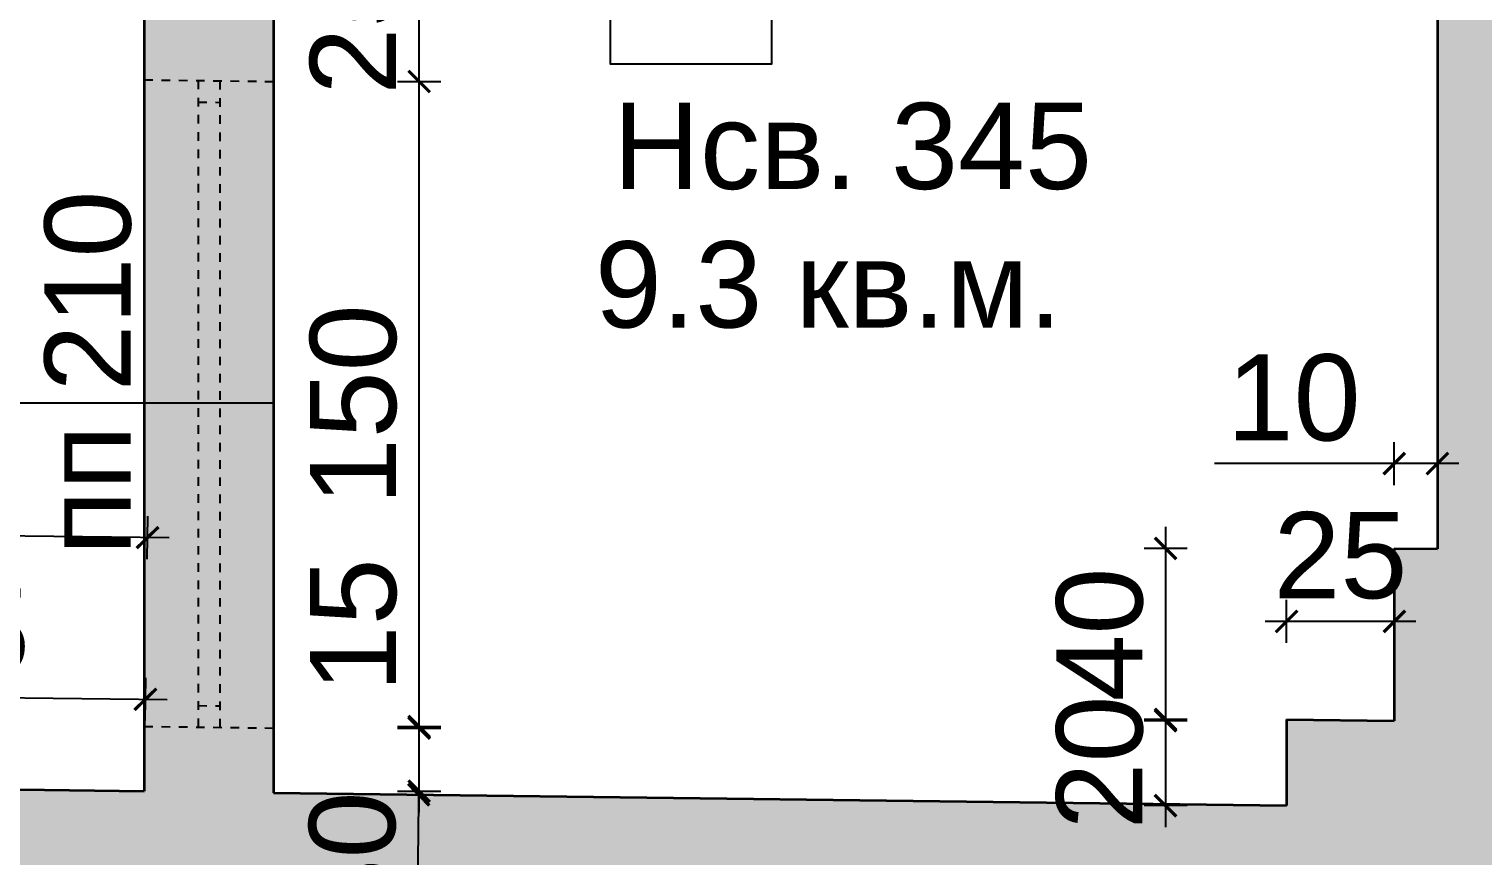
# Model space of a CAD drawing. Header units: inches. Extents: x -72385 to 39588, y -6525 to 66685.
# Drawn here: x -46896.6 to -46559.3, y 30455.5 to 30647.4 of the extents above; entities that cross this region are included whole.
import ezdxf

# ---------------------------------------------------------------- set-up
doc = ezdxf.new("R2010")
doc.units = ezdxf.units.IN
doc.header["$MEASUREMENT"] = 0
doc.linetypes.add('Hidden', pattern=[0.4, 0.2, -0.2])
for name, color, linetype, lineweight in [('Надписи Hсв', 252, 'Continuous', 25), ('Надписи коти вътрешни', 252, 'Continuous', 25), ('Надписи номера на пом.', 252, 'Continuous', 25), ('Надписи площ', 252, 'Continuous', 25), ('Надписи прозорци', 252, 'Continuous', 25), ('Пунктир', 253, 'Hidden', 25), ('Разрезни линии', 7, 'Continuous', 35), ('Щрих стени', 254, 'Continuous', 25)]:
    doc.layers.add(name, color=color, linetype=linetype, lineweight=lineweight)
doc.styles.add('Arial Regular', font='arial.ttf')
doc.styles.get("Standard").update_dxf_attribs({"font": 'arial.ttf'})
doc.dimstyles.new('Annotative', dxfattribs={"dimscale": 0, "dimtxt": 20, "dimasz": 5, "dimexe": 5, "dimexo": 5, "dimgap": 5, "dimtad": 1, "dimdec": 0, "dimzin": 0, "dimdsep": 46, "dimtxsty": 'Standard', "dimblk": 'ARCHTICK', "dimcen": 5, "dimdle": 5, "dimadec": 0, "dimazin": 0, "dimtfac": 1, "dimtdec": 0, "dimtofl": 0, "dimtmove": 0, "dimatfit": 3, "dimldrblk": 'ARCHTICK', "dimfxl": 5, "dimfxlon": 1, "dimtolj": 1, "dimtzin": 0, "dimarcsym": 1})

# ---------------------------------------------------------------- blocks, each defined once
blk = doc.blocks.new('_ArchTick')
at = {"color": 0, "linetype": 'ByBlock', "const_width": 0.15}
blk.add_lwpolyline([(-0.5, -0.5), (0.5, 0.5)], dxfattribs=at)
blk = doc.blocks.new('*D234')
at = {"layer": 'Defpoints', "color": 0, "ltscale": 50, "transparency": 16777216}
for p in [(-46869.57, 30491.89), (-46954.84, 30471.67), (-46869.84, 30470.59)]:
    blk.add_point(p, dxfattribs=at)
at = {"layer": 'Надписи коти вътрешни', "color": 0, "lineweight": -2, "ltscale": 50, "transparency": 16777216}
for p, q in [((-46954.63, 30487.97), (-46954.5, 30497.97)), ((-46869.63, 30486.89), (-46869.5, 30496.89)), ((-46959.57, 30493.03), (-46864.57, 30491.82))]:
    blk.add_line(p, q, dxfattribs=at)
at = {"layer": 'Надписи коти вътрешни', "color": 0, "lineweight": -2, "ltscale": 50, "transparency": 16777216, "xscale": 5, "yscale": 5, "zscale": 5}
for p, rotation in [((-46954.57, 30492.97), 179.2706286525487), ((-46869.57, 30491.89), 359.2706286525487)]:
    blk.add_blockref('_ArchTick', p, dxfattribs=dict(at, rotation=rotation))
at = {"layer": 'Надписи коти вътрешни', "color": 0, "ltscale": 50, "transparency": 16777216, "insert": (-46911.87, 30507.64), "char_height": 20, "attachment_point": 5, "rotation": 359.2706}
blk.add_mtext('\\A1;85', dxfattribs=at)
blk = doc.blocks.new('*D7181')
at = {"layer": 'Defpoints', "color": 0, "ltscale": 50, "transparency": 16777216}
for p in [(-46869.84, 30485.59), (-46806.08, 30485.59), (-46869.84, 30470.59)]:
    blk.add_point(p, dxfattribs=at)
at = {"layer": 'Надписи коти вътрешни', "color": 0, "lineweight": -2, "ltscale": 50, "transparency": 16777216}
for p, q in [((-46806.08, 30485.59), (-46806.08, 30527.51)), ((-46811.08, 30485.59), (-46801.08, 30485.59)), ((-46806.08, 30465.59), (-46806.08, 30485.59)), ((-46811.08, 30470.59), (-46801.08, 30470.59))]:
    blk.add_line(p, q, dxfattribs=at)
at = {"layer": 'Надписи коти вътрешни', "color": 0, "lineweight": -2, "ltscale": 50, "transparency": 16777216, "xscale": 5, "yscale": 5, "zscale": 5}
for p, rotation in [((-46806.08, 30485.59), 90), ((-46806.08, 30470.59), 270)]:
    blk.add_blockref('_ArchTick', p, dxfattribs=dict(at, rotation=rotation))
at = {"layer": 'Надписи коти вътрешни', "color": 0, "ltscale": 50, "transparency": 16777216, "insert": (-46821.29, 30509.05), "char_height": 20, "attachment_point": 5, "rotation": 90}
blk.add_mtext('\\A1;15', dxfattribs=at)
blk = doc.blocks.new('*D235')
at = {"layer": 'Defpoints', "color": 0, "ltscale": 50, "transparency": 16777216}
for p in [(-46839.84, 30635.22), (-46806.08, 30635.22), (-46839.84, 30485.21)]:
    blk.add_point(p, dxfattribs=at)
at = {"layer": 'Надписи коти вътрешни', "color": 0, "lineweight": -2, "ltscale": 50, "transparency": 16777216}
for p, q in [((-46806.08, 30480.21), (-46806.08, 30640.22)), ((-46811.08, 30635.22), (-46801.08, 30635.22)), ((-46811.08, 30485.21), (-46801.08, 30485.21))]:
    blk.add_line(p, q, dxfattribs=at)
at = {"layer": 'Надписи коти вътрешни', "color": 0, "lineweight": -2, "ltscale": 50, "transparency": 16777216, "xscale": 5, "yscale": 5, "zscale": 5}
for p, rotation in [((-46806.08, 30635.22), 90), ((-46806.08, 30485.21), 270)]:
    blk.add_blockref('_ArchTick', p, dxfattribs=dict(at, rotation=rotation))
at = {"layer": 'Надписи коти вътрешни', "color": 0, "ltscale": 50, "transparency": 16777216, "insert": (-46821.29, 30560.22), "char_height": 20, "attachment_point": 5, "rotation": 90}
blk.add_mtext('\\A1;150', dxfattribs=at)
blk = doc.blocks.new('*D3957')
at = {"layer": 'Defpoints', "color": 0, "ltscale": 50, "transparency": 16777216}
for p in [(-46839.84, 30660.23), (-46806.08, 30660.23), (-46839.84, 30635.22)]:
    blk.add_point(p, dxfattribs=at)
at = {"layer": 'Надписи коти вътрешни', "color": 0, "lineweight": -2, "ltscale": 50, "transparency": 16777216}
for p, q in [((-46806.08, 30630.22), (-46806.08, 30665.23)), ((-46811.08, 30660.23), (-46801.08, 30660.23)), ((-46811.08, 30635.22), (-46801.08, 30635.22))]:
    blk.add_line(p, q, dxfattribs=at)
at = {"layer": 'Надписи коти вътрешни', "color": 0, "lineweight": -2, "ltscale": 50, "transparency": 16777216, "xscale": 5, "yscale": 5, "zscale": 5}
for p, rotation in [((-46806.08, 30660.23), 90), ((-46806.08, 30635.22), 270)]:
    blk.add_blockref('_ArchTick', p, dxfattribs=dict(at, rotation=rotation))
at = {"layer": 'Надписи коти вътрешни', "color": 0, "ltscale": 50, "transparency": 16777216, "insert": (-46821.29, 30647.72), "char_height": 20, "attachment_point": 5, "rotation": 90}
blk.add_mtext('\\A1;25', dxfattribs=at)
blk = doc.blocks.new('*D4296')
at = {"layer": 'Defpoints', "color": 0, "ltscale": 50, "transparency": 16777216}
for p in [(-47139.09, 30532.84), (-47139.84, 30474.03), (-46869.84, 30470.59)]:
    blk.add_point(p, dxfattribs=at)
at = {"layer": 'Надписи коти вътрешни', "color": 0, "lineweight": -2, "ltscale": 50, "transparency": 16777216}
for p, q in [((-47139.15, 30527.84), (-47139.03, 30537.84)), ((-46864.09, 30529.34), (-47144.09, 30532.9)), ((-46869.15, 30524.4), (-46869.03, 30534.4))]:
    blk.add_line(p, q, dxfattribs=at)
at = {"layer": 'Надписи коти вътрешни', "color": 0, "lineweight": -2, "ltscale": 50, "transparency": 16777216, "xscale": 5, "yscale": 5, "zscale": 5}
for p, rotation in [((-47139.09, 30532.84), 179.2706286525471), ((-46869.09, 30529.4), 359.2706286525471)]:
    blk.add_blockref('_ArchTick', p, dxfattribs=dict(at, rotation=rotation))
at = {"layer": 'Надписи коти вътрешни', "color": 0, "ltscale": 50, "transparency": 16777216, "insert": (-47003.9, 30546.33), "char_height": 20, "attachment_point": 5, "rotation": 359.2706}
blk.add_mtext('\\A1;270', dxfattribs=at)
blk = doc.blocks.new('*D4299')
at = {"layer": 'Defpoints', "color": 0, "ltscale": 50, "transparency": 16777216}
for p in [(-46579.84, 30546.58), (-46579.84, 30526.9), (-46569.84, 30526.78)]:
    blk.add_point(p, dxfattribs=at)
at = {"layer": 'Надписи коти вътрешни', "color": 0, "lineweight": -2, "ltscale": 50, "transparency": 16777216}
for p, q in [((-46579.84, 30541.58), (-46579.84, 30551.58)), ((-46569.84, 30541.58), (-46569.84, 30551.58)), ((-46579.84, 30546.58), (-46621.54, 30546.58)), ((-46564.84, 30546.58), (-46579.84, 30546.58))]:
    blk.add_line(p, q, dxfattribs=at)
at = {"layer": 'Надписи коти вътрешни', "color": 0, "lineweight": -2, "ltscale": 50, "transparency": 16777216, "xscale": 5, "yscale": 5, "zscale": 5, "rotation": 180}
blk.add_blockref('_ArchTick', (-46579.84, 30546.58), dxfattribs=at)
at = {"layer": 'Надписи коти вътрешни', "color": 0, "lineweight": -2, "ltscale": 50, "transparency": 16777216, "xscale": 5, "yscale": 5, "zscale": 5}
blk.add_blockref('_ArchTick', (-46569.84, 30546.58), dxfattribs=at)
at = {"layer": 'Надписи коти вътрешни', "color": 0, "ltscale": 50, "transparency": 16777216, "insert": (-46603.19, 30561.79), "char_height": 20, "attachment_point": 5}
blk.add_mtext('\\A1;10', dxfattribs=at)
blk = doc.blocks.new('*D4300')
at = {"layer": 'Defpoints', "color": 0, "ltscale": 50, "transparency": 16777216}
for p in [(-46579.84, 30526.9), (-46632.91, 30486.9), (-46579.84, 30486.9)]:
    blk.add_point(p, dxfattribs=at)
at = {"layer": 'Надписи коти вътрешни', "color": 0, "lineweight": -2, "ltscale": 50, "transparency": 16777216}
for p, q in [((-46632.91, 30531.9), (-46632.91, 30481.9)), ((-46627.91, 30526.9), (-46637.91, 30526.9)), ((-46627.91, 30486.9), (-46637.91, 30486.9))]:
    blk.add_line(p, q, dxfattribs=at)
at = {"layer": 'Надписи коти вътрешни', "color": 0, "lineweight": -2, "ltscale": 50, "transparency": 16777216, "xscale": 5, "yscale": 5, "zscale": 5}
for p, rotation in [((-46632.91, 30526.9), 90), ((-46632.91, 30486.9), 270)]:
    blk.add_blockref('_ArchTick', p, dxfattribs=dict(at, rotation=rotation))
at = {"layer": 'Надписи коти вътрешни', "color": 0, "ltscale": 50, "transparency": 16777216, "insert": (-46648.13, 30506.9), "char_height": 20, "attachment_point": 5, "rotation": 90}
blk.add_mtext('\\A1;40', dxfattribs=at)
blk = doc.blocks.new('*D4301')
at = {"layer": 'Defpoints', "color": 0, "ltscale": 50, "transparency": 16777216}
for p in [(-46604.84, 30487.22), (-46632.91, 30467.22), (-46604.84, 30467.22)]:
    blk.add_point(p, dxfattribs=at)
at = {"layer": 'Надписи коти вътрешни', "color": 0, "lineweight": -2, "ltscale": 50, "transparency": 16777216}
for p, q in [((-46632.91, 30492.22), (-46632.91, 30462.22)), ((-46627.91, 30487.22), (-46637.91, 30487.22)), ((-46627.91, 30467.22), (-46637.91, 30467.22))]:
    blk.add_line(p, q, dxfattribs=at)
at = {"layer": 'Надписи коти вътрешни', "color": 0, "lineweight": -2, "ltscale": 50, "transparency": 16777216, "xscale": 5, "yscale": 5, "zscale": 5}
for p, rotation in [((-46632.91, 30487.22), 90), ((-46632.91, 30467.22), 270)]:
    blk.add_blockref('_ArchTick', p, dxfattribs=dict(at, rotation=rotation))
at = {"layer": 'Надписи коти вътрешни', "color": 0, "ltscale": 50, "transparency": 16777216, "insert": (-46648.13, 30477.22), "char_height": 20, "attachment_point": 5, "rotation": 90}
blk.add_mtext('\\A1;20', dxfattribs=at)
blk = doc.blocks.new('*D261')
at = {"layer": 'Defpoints', "color": 0, "ltscale": 50, "transparency": 16777216}
for p in [(-46604.84, 30509.96), (-46604.84, 30486.91), (-46579.84, 30486.9)]:
    blk.add_point(p, dxfattribs=at)
at = {"layer": 'Надписи коти вътрешни', "color": 0, "lineweight": -2, "ltscale": 50, "transparency": 16777216}
for p, q in [((-46604.84, 30504.96), (-46604.84, 30514.96)), ((-46579.84, 30504.96), (-46579.84, 30514.96)), ((-46574.84, 30509.96), (-46609.84, 30509.96))]:
    blk.add_line(p, q, dxfattribs=at)
at = {"layer": 'Надписи коти вътрешни', "color": 0, "lineweight": -2, "ltscale": 50, "transparency": 16777216, "xscale": 5, "yscale": 5, "zscale": 5, "rotation": 180}
blk.add_blockref('_ArchTick', (-46604.84, 30509.96), dxfattribs=at)
at = {"layer": 'Надписи коти вътрешни', "color": 0, "lineweight": -2, "ltscale": 50, "transparency": 16777216, "xscale": 5, "yscale": 5, "zscale": 5}
blk.add_blockref('_ArchTick', (-46579.84, 30509.96), dxfattribs=at)
at = {"layer": 'Надписи коти вътрешни', "color": 0, "ltscale": 50, "transparency": 16777216, "insert": (-46592.34, 30525.18), "char_height": 20, "attachment_point": 5}
blk.add_mtext('\\A1;25', dxfattribs=at)
blk = doc.blocks.new('*D7180')
at = {"layer": 'Defpoints', "color": 0, "ltscale": 10, "transparency": 16777216}
for p in [(-46839.84, 30470.21), (-46840.22, 30440.21), (-46806.56, 30439.78)]:
    blk.add_point(p, dxfattribs=at)
at = {"layer": 'Надписи коти вътрешни', "color": 0, "lineweight": -2, "ltscale": 10, "transparency": 16777216}
for p, q in [((-46806.12, 30474.78), (-46806.63, 30434.78)), ((-46811.18, 30469.84), (-46801.18, 30469.72)), ((-46811.56, 30439.85), (-46801.56, 30439.72))]:
    blk.add_line(p, q, dxfattribs=at)
at = {"layer": 'Надписи коти вътрешни', "color": 0, "lineweight": -2, "ltscale": 10, "transparency": 16777216, "xscale": 5, "yscale": 5, "zscale": 5}
for p, rotation in [((-46806.18, 30469.78), 89.27062865256329), ((-46806.56, 30439.78), 269.2706286525633)]:
    blk.add_blockref('_ArchTick', p, dxfattribs=dict(at, rotation=rotation))
at = {"layer": 'Надписи коти вътрешни', "color": 0, "ltscale": 10, "transparency": 16777216, "insert": (-46821.59, 30454.98), "char_height": 20, "attachment_point": 5, "rotation": 89.2706}
blk.add_mtext('\\A1;30', dxfattribs=at)

msp = doc.modelspace()

# ---------------------------------------------------------------- hatches: boundary and pattern name
at = {"layer": 'Щрих стени', "ltscale": 10}
h = msp.add_hatch(color=256, dxfattribs=at)
h.dxf.hatch_style = 1
h.paths.add_polyline_path([(-48629.84, 29910.45), (-48741.97, 29911.88), (-48742.35, 29881.88), (-48630.22, 29880.45)])
h.paths.add_polyline_path([(-48351.96, 29906.91), (-48469.84, 29908.41), (-48470.22, 29878.41), (-48417.34, 29877.74), (-48417.34, 29812.74), (-48399.84, 29812.51), (-48399.84, 29307.47), (-48402.34, 29307.51), (-48402.34, 29277.5), (-48434.84, 29277.92), (-48435.28, 29242.92), (-48335.28, 29241.65), (-48334.84, 29276.64), (-48367.34, 29277.06), (-48367.34, 29307.06), (-48369.84, 29307.09), (-48369.84, 29812.13), (-48352.34, 29811.91), (-48352.34, 29876.91)])
h.paths.add_polyline_path([(-48634.84, 29280.46), (-48734.84, 29281.74), (-48735.28, 29246.74), (-48635.28, 29245.47)])
h.paths.add_polyline_path([(-48034.84, 29272.82), (-48134.84, 29274.1), (-48135.28, 29239.1), (-48035.28, 29237.83)])
h.paths.add_polyline_path([(-47734.84, 29269.01), (-47767.34, 29269.42), (-47767.34, 29299.42), (-47769.84, 29299.45), (-47769.84, 29804.49), (-47752.34, 29804.27), (-47752.34, 29869.28), (-47751.96, 29899.27), (-47869.84, 29900.77), (-47870.22, 29870.78), (-47817.34, 29870.1), (-47817.34, 29805.1), (-47799.84, 29804.88), (-47799.84, 29299.84), (-47802.34, 29299.87), (-47802.34, 29269.86), (-47834.84, 29270.28), (-47835.28, 29235.28), (-47735.28, 29234.01)])
h.paths.add_polyline_path([(-48029.84, 29902.81), (-48141.97, 29904.24), (-48142.35, 29874.24), (-48030.22, 29872.81)])
h.paths.add_polyline_path([(-47409.84, 29894.92), (-47541.97, 29896.6), (-47542.35, 29866.6), (-47410.22, 29864.92)])
h.paths.add_polyline_path([(-47434.84, 29265.19), (-47534.84, 29266.46), (-47535.28, 29231.46), (-47435.28, 29230.19)])
h.paths.add_polyline_path([(-47104.84, 29260.99), (-47137.34, 29261.4), (-47137.34, 29291.4), (-47139.84, 29291.43), (-47139.84, 29831.48), (-46970.22, 29829.32), (-46969.84, 29859.31), (-47139.84, 29861.48), (-47139.84, 29877.29), (-47149.84, 29877.29), (-47149.84, 29861.61), (-47169.84, 29861.86), (-47169.84, 29891.86), (-47249.84, 29892.88), (-47250.22, 29862.88), (-47202.34, 29862.27), (-47202.34, 29832.27), (-47169.84, 29831.86), (-47169.84, 29291.82), (-47202.34, 29292.23), (-47202.34, 29262.23), (-47234.84, 29262.64), (-47235.28, 29227.64), (-47105.28, 29225.99)])
h.paths.add_polyline_path([(-46299.84, 29850.78), (-46869.84, 29858.04), (-46870.22, 29828.04), (-46599.84, 29824.6), (-46599.84, 29789.6), (-46569.84, 29789.22), (-46569.84, 29284.18), (-46572.34, 29284.21), (-46572.34, 29254.21), (-46604.84, 29254.62), (-46605.28, 29219.62), (-45905.28, 29210.71), (-45904.84, 29245.71), (-45937.34, 29246.12), (-45937.34, 29276.12), (-45939.84, 29276.16), (-45939.84, 29813.7), (-45864.84, 29812.74), (-45864.84, 29815.24), (-45715.22, 29813.34), (-45714.84, 29843.34), (-46199.84, 29849.51), (-46200.22, 29819.51), (-46024.84, 29817.28), (-46024.84, 29814.78), (-45969.84, 29814.08), (-45969.84, 29276.54), (-45972.34, 29276.57), (-45972.34, 29246.57), (-46537.34, 29253.76), (-46537.34, 29283.76), (-46539.84, 29283.79), (-46539.84, 29823.84), (-46300.22, 29820.79)])
h.paths.add_polyline_path([(-46804.84, 29257.17), (-46837.34, 29257.58), (-46837.34, 29277.58), (-46872.34, 29278.03), (-46872.34, 29258.03), (-46904.84, 29258.44), (-46905.28, 29223.44), (-46805.28, 29222.17)])
h.paths.add_polyline_path([(-45604.84, 29241.89), (-45637.34, 29242.3), (-45637.34, 29262.3), (-45672.34, 29262.75), (-45672.34, 29242.75), (-45704.84, 29243.16), (-45705.28, 29208.17), (-45605.28, 29206.89)])
h.paths.add_polyline_path([(-45304.84, 29238.07), (-45337.34, 29238.48), (-45337.34, 29268.49), (-45339.84, 29268.52), (-45339.84, 29458.53), (-45369.84, 29458.53), (-45369.84, 29268.9), (-45372.34, 29268.93), (-45372.34, 29238.93), (-45404.84, 29239.34), (-45405.28, 29204.35), (-45305.28, 29203.07)])
h.paths.add_polyline_path([(-45319.84, 29838.31), (-45339.84, 29838.56), (-45339.84, 29893.95), (-45369.84, 29893.95), (-45369.84, 29838.94), (-45614.84, 29842.06), (-45615.22, 29812.07), (-45369.84, 29808.94), (-45369.84, 29558.54), (-45339.84, 29558.54), (-45339.84, 29808.56), (-45319.84, 29808.31)])
h.paths.add_polyline_path([(-45339.84, 30164.51), (-45369.84, 30164.51), (-45369.84, 30138.97), (-45604.46, 30141.96), (-45604.84, 30111.96), (-45369.84, 30108.97), (-45369.84, 30053.96), (-45339.84, 30053.96)])
h.paths.add_polyline_path([(-45704.46, 30143.23), (-45939.84, 30146.23), (-45939.84, 30416.25), (-45914.84, 30415.93), (-45914.84, 30490.94), (-45939.84, 30491.25), (-45939.84, 30631.27), (-45899.84, 30630.76), (-45899.84, 30840.77), (-45939.84, 30841.28), (-45939.84, 30981.29), (-45937.34, 30981.26), (-45937.34, 31011.27), (-45924.84, 31011.11), (-45924.39, 31046.1), (-45937.34, 31046.27), (-45937.34, 31066.27), (-45972.34, 31066.72), (-45972.34, 31046.71), (-46129.84, 31048.72), (-46129.84, 31068.72), (-46159.84, 31069.1), (-46159.84, 31049.1), (-46349.84, 31051.52), (-46349.84, 31071.52), (-46379.84, 31071.9), (-46379.84, 31051.9), (-46537.34, 31053.91), (-46537.34, 31073.91), (-46572.34, 31074.35), (-46572.34, 31054.35), (-46604.39, 31054.76), (-46604.84, 31019.76), (-46572.34, 31019.35), (-46572.34, 31004.35), (-45969.84, 30996.68), (-45969.84, 30444.13), (-46129.84, 30446.17), (-46129.84, 30841.2), (-46619.46, 30847.43), (-46619.84, 30817.44), (-46569.84, 30816.8), (-46569.84, 30526.78), (-46579.84, 30526.9), (-46579.84, 30486.9), (-46604.84, 30487.22), (-46604.84, 30467.22), (-46839.84, 30470.21), (-46839.84, 30820.24), (-46779.84, 30819.47), (-46779.46, 30849.47), (-46869.84, 30850.62), (-46869.84, 30470.59), (-46954.84, 30471.67), (-46954.84, 30309.16), (-46924.84, 30309.16), (-46924.84, 30441.29), (-46569.84, 30436.77), (-46569.84, 30154.25), (-46799.46, 30157.17), (-46799.84, 30127.17), (-46504.84, 30123.42), (-46504.46, 30153.41), (-46539.84, 30153.86), (-46539.84, 30816.42), (-46379.84, 30814.38), (-46379.84, 30151.83), (-46404.46, 30152.14), (-46404.84, 30122.14), (-46324.84, 30121.12), (-46324.46, 30151.12), (-46349.84, 30151.45), (-46349.84, 30418.97), (-45969.84, 30414.13), (-45969.84, 30146.61), (-46224.46, 30149.85), (-46224.84, 30119.85), (-45704.84, 30113.23)])
h.paths.add_polyline_path([(-46159.84, 30446.55), (-46349.84, 30448.97), (-46349.84, 30814), (-46159.84, 30811.58)], flags=16)

# ---------------------------------------------------------------- linework, layer by layer
at = {"layer": 'Надписи номера на пом.', "ltscale": 50}
msp.add_lwpolyline([(-46761.75, 30676.82), (-46761.75, 30639.32), (-46724.25, 30639.32), (-46724.25, 30676.82)], close=True, dxfattribs=at)
at = {"layer": 'Надписи прозорци', "ltscale": 50}
msp.add_line((-46839.84, 30560.6), (-46952.67, 30560.6), dxfattribs=at)
at = {"layer": 'Пунктир', "ltscale": 10}
for p, q in [((-46869.84, 30635.61), (-46839.84, 30635.22)), ((-46869.84, 30635.61), (-46869.84, 30485.59)), ((-46857.34, 30635.45), (-46857.34, 30485.43)), ((-46852.34, 30635.38), (-46852.34, 30485.37)), ((-46839.84, 30635.22), (-46839.84, 30485.21)), ((-46857.34, 30630.45), (-46852.34, 30630.38)), ((-46857.34, 30490.43), (-46852.34, 30490.37)), ((-46869.84, 30485.59), (-46839.84, 30485.21))]:
    msp.add_line(p, q, dxfattribs=at)
at = {"layer": 'Разрезни линии', "ltscale": 50}
for p, q in [((-46869.84, 30850.62), (-46869.84, 30470.59)), ((-46839.84, 30820.24), (-46839.84, 30470.21)), ((-46569.84, 30816.8), (-46569.84, 30526.78)), ((-46579.84, 30526.9), (-46579.84, 30486.9)), ((-46579.84, 30526.9), (-46569.84, 30526.78)), ((-46604.84, 30487.22), (-46579.84, 30486.9)), ((-46604.84, 30487.22), (-46604.84, 30467.22)), ((-46954.84, 30471.67), (-46869.84, 30470.59)), ((-46839.84, 30470.21), (-46604.84, 30467.22))]:
    msp.add_line(p, q, dxfattribs=at)

# ---------------------------------------------------------------- texts
at = {"layer": 'Надписи Hсв', "ltscale": 100, "insert": (-46761.1, 30630.28), "char_height": 20, "width": 180.4891, "attachment_point": 1, "style": 'Arial Regular'}
msp.add_mtext('Hсв. 345', dxfattribs=at)
at = {"layer": 'Надписи площ', "ltscale": 100, "insert": (-46765.31, 30598.14), "char_height": 20, "width": 180.4891, "attachment_point": 1, "style": 'Arial Regular'}
msp.add_mtext('9.3 кв.м.', dxfattribs=at)
at = {"layer": 'Надписи прозорци', "ltscale": 100, "insert": (-46893, 30525.28), "char_height": 20, "width": 180.4891, "attachment_point": 1, "rotation": 90, "style": 'Arial Regular'}
msp.add_mtext('пп 210', dxfattribs=at)

# ---------------------------------------------------------------- dimensions: what is measured, and where the dimension line sits
at = {"layer": 'Надписи коти вътрешни', "ltscale": 50}
for base, p1, p2, picture, middle, dimtype in [((-46806.08, 30660.23), (-46839.84, 30635.22), (-46839.84, 30660.23), '*D3957', (-46806.08, 30647.72), 128), ((-46806.08, 30485.59), (-46869.84, 30470.59), (-46869.84, 30485.59), '*D7181', (-46806.08, 30509.05), 129), ((-46632.91, 30467.22), (-46604.84, 30487.22), (-46604.84, 30467.22), '*D4301', (-46632.91, 30477.22), 128)]:
    dim = msp.add_linear_dim(base=base, p1=p1, p2=p2, angle=90, dimstyle='Annotative', override={"dimscale": 0, "dimtix": 0, "dimtofl": 0, "dimtmove": 0, "dimatfit": 3}, dxfattribs=at)
    dim.commit()
    dim.dimension.update_dxf_attribs({"geometry": picture, "text_midpoint": middle, "dimtype": dimtype})
for base, p1, p2, picture, middle in [((-46806.08, 30635.22), (-46839.84, 30485.21), (-46839.84, 30635.22), '*D235', (-46821.29, 30560.22)), ((-46632.91, 30486.9), (-46579.84, 30526.9), (-46579.84, 30486.9), '*D4300', (-46648.13, 30506.9))]:
    dim = msp.add_linear_dim(base=base, p1=p1, p2=p2, angle=90, dimstyle='Annotative', override={"dimscale": 0, "dimtix": 0, "dimtofl": 0, "dimtmove": 0, "dimatfit": 3}, dxfattribs=at)
    dim.commit()
    dim.dimension.update_dxf_attribs({"geometry": picture, "text_midpoint": middle})
dim = msp.add_linear_dim(base=(-46579.84, 30546.58), p1=(-46569.84, 30526.78), p2=(-46579.84, 30526.9), dimstyle='Annotative', override={"dimscale": 0, "dimtix": 0, "dimtofl": 0, "dimtmove": 0, "dimatfit": 3}, dxfattribs=at)
dim.commit()
dim.dimension.update_dxf_attribs({"geometry": '*D4299', "text_midpoint": (-46603.19, 30561.79)})
for p1, p2, distance, picture, middle in [((-46869.84, 30470.59), (-47139.84, 30474.03), -58.81, '*D4296', (-47003.9, 30546.33)), ((-46954.84, 30471.67), (-46869.84, 30470.59), 21.3, '*D234', (-46911.87, 30507.64))]:
    dim = msp.add_aligned_dim(p1=p1, p2=p2, distance=distance, dimstyle='Annotative', override={"dimscale": 0, "dimtix": 0, "dimtofl": 0, "dimtmove": 0, "dimatfit": 3}, dxfattribs=at)
    dim.commit()
    dim.dimension.update_dxf_attribs({"geometry": picture, "text_midpoint": middle})
dim = msp.add_linear_dim(base=(-46604.84, 30509.96), p1=(-46579.84, 30486.9), p2=(-46604.84, 30486.91), dimstyle='Annotative', override={"dimscale": 0, "dimtix": 0, "dimtofl": 0, "dimtmove": 0, "dimatfit": 3}, dxfattribs=at)
dim.commit()
dim.dimension.update_dxf_attribs({"geometry": '*D261', "text_midpoint": (-46592.34, 30509.96), "dimtype": 128})
at = {"layer": 'Надписи коти вътрешни', "ltscale": 10}
dim = msp.add_linear_dim(base=(-46806.56, 30439.78), p1=(-46839.84, 30470.21), p2=(-46840.22, 30440.21), angle=269.2706, dimstyle='Annotative', override={"dimscale": 0, "dimtix": 0, "dimtofl": 0, "dimtmove": 0, "dimatfit": 3}, dxfattribs=at)
dim.commit()
dim.dimension.update_dxf_attribs({"geometry": '*D7180', "text_midpoint": (-46806.37, 30454.78), "dimtype": 129})

doc.saveas('drawing.dxf')
